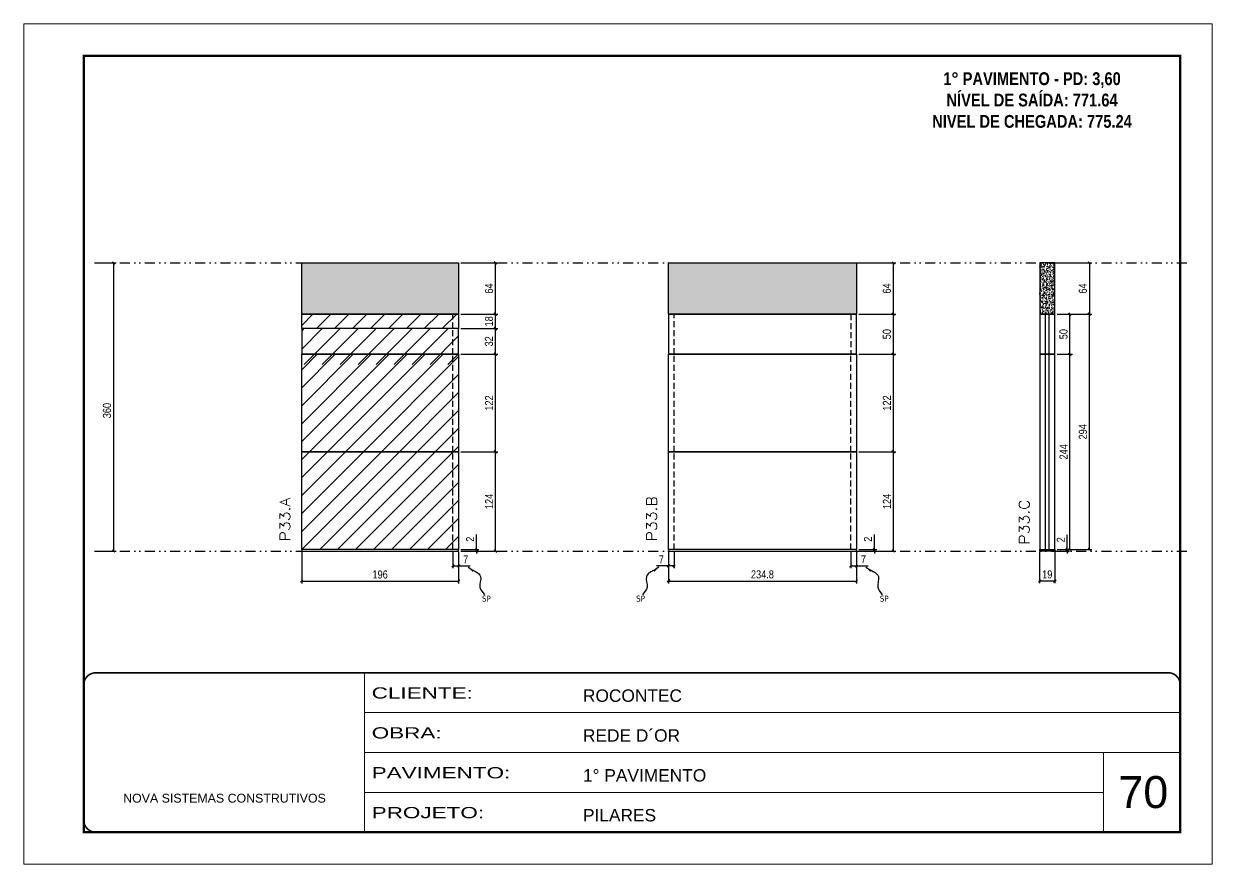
# Model space of a CAD drawing. Extents: x 2949 to 9203, y -16089 to 12527.
# Drawn here: x 4534 to 6019, y -8049 to -6999 of the extents above; entities that cross this region are included whole.
import ezdxf

# ---------------------------------------------------------------- set-up
doc = ezdxf.new("R2010")
doc.units = 0
for name, pattern in [('CONTINUO', [0]), ('DASHED', [0.75, 0.5, -0.25]), ('DIVIDE2', [0.625, 0.25, -0.125, 0, -0.125, 0, -0.125]), ('HIDDEN', [0.375, 0.25, -0.125])]:
    doc.linetypes.add(name, pattern=pattern)
for name, color, linetype, lineweight in [('CARIMBO', 255, 'Continuous', 9), ('Folhas', 255, 'Continuous', 9), ('Hachura', 251, 'Continuous', 9), ('SARRAFO DE PRESSAO', 251, 'DASHED', 9), ('Texto Seção', 7, 'Continuous', 15)]:
    doc.layers.add(name, color=color, linetype=linetype, lineweight=lineweight)
for name, color, linetype in [('COTA', 241, 'Continuous'), ('cotas', 4, 'Continuous'), ('NOMENCLATURA', 7, 'Continuous'), ('Nível', 160, 'Continuous'), ('Painéis', 200, 'Continuous'), ('SARR_2.2x7', 40, 'Continuous'), ('Sarrafo de Pressão', 42, 'HIDDEN'), ('texto', 7, 'Continuous')]:
    doc.layers.add(name, color=color, linetype=linetype)
doc.styles.add('ARIAL', font='arial.ttf')
doc.styles.add('COTA TECNICA', font='techl___.ttf', dxfattribs={"height": 10})
doc.styles.add('COTA TECNICA-50', font='techl___.ttf', dxfattribs={"height": 10})
doc.styles.add('REGUA-120', font='ROMANS.shx', dxfattribs={"height": 15})
doc.styles.add('ROMANC', font='techb___.ttf', dxfattribs={"height": 2.5})
doc.styles.get("Standard").update_dxf_attribs({"font": 'arial.ttf'})
doc.styles.add('Tecnologia', font='')
doc.styles.get('Tecnologia').set_extended_font_data('Forgotten Futurist')
doc.dimstyles.new('COTA PAINEL-50', dxfattribs={"dimtxt": 10, "dimasz": 3, "dimexe": 3, "dimexo": 3, "dimgap": 3, "dimtad": 1, "dimdec": 1, "dimzin": 12, "dimdsep": 46, "dimtxsty": 'COTA TECNICA-50', "dimblk1": 'OBLIQUE', "dimblk2": 'OBLIQUE', "dimsah": 1, "dimcen": 0.9, "dimclrd": 4, "dimclre": 4, "dimclrt": 240, "dimadec": 1, "dimazin": 3, "dimtfac": 1, "dimtdec": 1, "dimtmove": 0, "dimatfit": 3, "dimfxl": 1, "dimtolj": 1, "dimtzin": 12, "dimarcsym": 0})
doc.dimstyles.new('PAINEL', dxfattribs={"dimtxt": 10, "dimasz": 3, "dimexe": 3, "dimexo": 3, "dimgap": 3, "dimtad": 1, "dimdec": 1, "dimzin": 12, "dimdsep": 46, "dimtxsty": 'COTA TECNICA', "dimblk1": 'OBLIQUE', "dimblk2": 'OBLIQUE', "dimsah": 1, "dimcen": 0.9, "dimclrd": 4, "dimclre": 4, "dimclrt": 240, "dimadec": 1, "dimazin": 3, "dimtfac": 1, "dimtdec": 1, "dimtmove": 0, "dimatfit": 3, "dimfxl": 1, "dimtolj": 1, "dimtzin": 12, "dimarcsym": 0})
doc.dimstyles.get("Standard").update_dxf_attribs({"dimtxt": 0.18, "dimasz": 0.18, "dimexe": 0.18, "dimexo": 0.0625, "dimgap": 0.09, "dimtad": 0, "dimtih": 1, "dimtoh": 1, "dimdec": 4, "dimzin": 0, "dimdsep": 46, "dimtxsty": 'Standard', "dimcen": 0.09, "dimadec": 0, "dimazin": 0, "dimtfac": 1, "dimtdec": 4, "dimtofl": 0, "dimtmove": 0, "dimatfit": 3, "dimfxl": 1, "dimtolj": 1, "dimtzin": 0, "dimarcsym": 0})
pattern_1 = [(45, (-124403.437, -36496.372), (-11.2253202, 11.2253202), [])]

# ---------------------------------------------------------------- blocks, each defined once
blk = doc.blocks.new('9999999999')
at = {"color": 30, "linetype": 'CONTINUO'}
for p, q in [((98564.6, 34230.2), (98564.6, 34429.4)), ((98564.6, 34379.6), (99584, 34379.6)), ((98564.6, 34329.8), (99488, 34329.8)), ((99584, 34329.8), (99488, 34329.8)), ((99488, 34329.8), (99488, 34230.2)), ((98564.6, 34280), (99488, 34280))]:
    blk.add_line(p, q, dxfattribs=at)
at = {"color": 30, "linetype": 'CONTINUO', "const_width": 2}
blk.add_lwpolyline([(99584, 34230.2), (99584, 34414.4, 0.414214), (99569, 34429.4), (98229, 34429.4, 0.414214), (98214, 34414.4), (98214, 34245.2, 0.414214), (98229, 34230.2), (99584, 34230.2)], format="xyb", dxfattribs=at)
at = {"layer": 'Folhas'}
blk.add_lwpolyline([(98139, 34190.2), (99624, 34190.2), (99624, 35240.2), (98139, 35240.2)], close=True, dxfattribs=at)
at = {"layer": 'Folhas', "color": 30, "const_width": 3}
blk.add_lwpolyline([(98214, 34230.2), (99584, 34230.2), (99584, 35200.2), (98214, 35200.2)], close=True, dxfattribs=at)
at = {"color": 7, "linetype": 'Continuous', "ltscale": 5, "style": 'ARIAL'}
for s, height, p in [('ROCONTEC', 15.48, (98837.7, 34393.1)), ('REDE D´OR', 15.48, (98837.7, 34343.3)), ('1° PAVIMENTO', 15.483, (98837.7, 34293.5)), ('NOVA SISTEMAS CONSTRUTIVOS', 11.059, (98263.2, 34267.2)), ('PILARES', 15.48, (98837.7, 34243.7))]:
    blk.add_text(s, height=height, dxfattribs=at).set_placement(p)
at = {"layer": 'Folhas', "color": 7, "style": 'Tecnologia', "width": 1.5}
for s, p in [('CLIENTE:', (98573.7, 34397.2)), ('OBRA:', (98573.7, 34347.3)), ('PAVIMENTO:', (98573.7, 34297.5)), ('PROJETO:', (98573.7, 34247.7))]:
    blk.add_text(s, height=14, dxfattribs=at).set_placement(p)
blk = doc.blocks.new('_Oblique')
at = {"color": 0, "linetype": 'ByBlock', "lineweight": -2}
blk.add_line((-0.5, -0.5), (0.5, 0.5), dxfattribs=at)
blk = doc.blocks.new('*D2748')
at = {"layer": 'cotas', "color": 4, "linetype": 'ByBlock', "lineweight": -2, "transparency": 16777216}
for p, q in [((4625.5, -7297.8), (4649.3, -7297.8)), ((4646.3, -7297.8), (4646.3, -7657.8)), ((4625.5, -7657.8), (4649.3, -7657.8))]:
    blk.add_line(p, q, dxfattribs=at)
at = {"layer": 'Defpoints', "color": 0, "linetype": 'ByBlock', "transparency": 16777216}
for p in [(4622.5, -7297.8), (4622.5, -7657.8), (4646.3, -7657.8)]:
    blk.add_point(p, dxfattribs=at)
at = {"layer": 'cotas', "color": 4, "linetype": 'ByBlock', "lineweight": -2, "transparency": 16777216, "xscale": 3, "yscale": 3, "zscale": 3}
for p, rotation in [((4646.3, -7297.8), 90), ((4646.3, -7657.8), 270)]:
    blk.add_blockref('_Oblique', p, dxfattribs=dict(at, rotation=rotation))
at = {"layer": 'cotas', "color": 240, "linetype": 'ByBlock', "transparency": 16777216, "insert": (4638, -7482.3), "char_height": 10, "attachment_point": 5, "rotation": 90, "style": 'COTA TECNICA'}
blk.add_mtext('\\A1;360', dxfattribs=at)
blk = doc.blocks.new('*D2749')
at = {"layer": 'COTA', "color": 4, "lineweight": -2, "transparency": 16777216}
for p, q in [((4881.3, -7658.8), (4881.3, -7698.2)), ((5077.3, -7658.8), (5077.3, -7698.2)), ((4881.3, -7695.2), (5077.3, -7695.2))]:
    blk.add_line(p, q, dxfattribs=at)
at = {"layer": 'Defpoints', "color": 0, "transparency": 16777216}
for p in [(4881.3, -7655.8), (5077.3, -7655.8), (5077.3, -7695.2)]:
    blk.add_point(p, dxfattribs=at)
at = {"layer": 'COTA', "color": 4, "lineweight": -2, "transparency": 16777216, "xscale": 3, "yscale": 3, "zscale": 3, "rotation": 180}
blk.add_blockref('_Oblique', (4881.3, -7695.2), dxfattribs=at)
at = {"layer": 'COTA', "color": 4, "lineweight": -2, "transparency": 16777216, "xscale": 3, "yscale": 3, "zscale": 3}
blk.add_blockref('_Oblique', (5077.3, -7695.2), dxfattribs=at)
at = {"layer": 'COTA', "color": 240, "transparency": 16777216, "insert": (4979.3, -7687.1), "char_height": 10, "attachment_point": 5, "style": 'COTA TECNICA'}
blk.add_mtext('\\A1;196', dxfattribs=at)
blk = doc.blocks.new('*D2750')
at = {"layer": 'COTA', "color": 4, "lineweight": -2, "transparency": 16777216}
for p, q in [((5080.3, -7297.8), (5126.5, -7297.8)), ((5123.5, -7361.8), (5123.5, -7297.8)), ((5080.3, -7361.8), (5126.5, -7361.8))]:
    blk.add_line(p, q, dxfattribs=at)
at = {"layer": 'Defpoints', "color": 0, "transparency": 16777216}
for p in [(5077.3, -7297.8), (5123.5, -7297.8), (5077.3, -7361.8)]:
    blk.add_point(p, dxfattribs=at)
at = {"layer": 'COTA', "color": 4, "lineweight": -2, "transparency": 16777216, "xscale": 3, "yscale": 3, "zscale": 3}
for p, rotation in [((5123.5, -7297.8), 90), ((5123.5, -7361.8), 270)]:
    blk.add_blockref('_Oblique', p, dxfattribs=dict(at, rotation=rotation))
at = {"layer": 'COTA', "color": 240, "transparency": 16777216, "insert": (5115.4, -7329.8), "char_height": 10, "attachment_point": 5, "rotation": 90, "style": 'COTA TECNICA'}
blk.add_mtext('\\A1;64', dxfattribs=at)
blk = doc.blocks.new('*D2751')
at = {"layer": 'COTA', "color": 4, "lineweight": -2, "transparency": 16777216}
for p, q in [((5070.3, -7658.8), (5070.3, -7679.3)), ((5077.3, -7660.8), (5077.3, -7679.3)), ((5070.3, -7676.3), (5077.3, -7676.3)), ((5077.3, -7676.3), (5092, -7676.3))]:
    blk.add_line(p, q, dxfattribs=at)
at = {"layer": 'Defpoints', "color": 0, "transparency": 16777216}
for p in [(5070.3, -7655.8), (5077.3, -7657.8), (5077.3, -7676.3)]:
    blk.add_point(p, dxfattribs=at)
at = {"layer": 'COTA', "color": 4, "lineweight": -2, "transparency": 16777216, "xscale": 3, "yscale": 3, "zscale": 3, "rotation": 180}
blk.add_blockref('_Oblique', (5070.3, -7676.3), dxfattribs=at)
at = {"layer": 'COTA', "color": 4, "lineweight": -2, "transparency": 16777216, "xscale": 3, "yscale": 3, "zscale": 3}
blk.add_blockref('_Oblique', (5077.3, -7676.3), dxfattribs=at)
at = {"layer": 'COTA', "color": 240, "transparency": 16777216, "insert": (5086.2, -7668.2), "char_height": 10, "attachment_point": 5, "style": 'COTA TECNICA-50'}
blk.add_mtext('\\A1;7', dxfattribs=at)
blk = doc.blocks.new('*D2752')
at = {"layer": 'COTA', "color": 4, "lineweight": -2, "transparency": 16777216}
for p, q in [((5080.3, -7533.8), (5126.5, -7533.8)), ((5123.5, -7657.8), (5123.5, -7533.8)), ((5080.3, -7657.8), (5126.5, -7657.8))]:
    blk.add_line(p, q, dxfattribs=at)
at = {"layer": 'Defpoints', "color": 0, "transparency": 16777216}
for p in [(5077.3, -7533.8), (5123.5, -7533.8), (5077.3, -7657.8)]:
    blk.add_point(p, dxfattribs=at)
at = {"layer": 'COTA', "color": 4, "lineweight": -2, "transparency": 16777216, "xscale": 3, "yscale": 3, "zscale": 3}
for p, rotation in [((5123.5, -7533.8), 90), ((5123.5, -7657.8), 270)]:
    blk.add_blockref('_Oblique', p, dxfattribs=dict(at, rotation=rotation))
at = {"layer": 'COTA', "color": 240, "transparency": 16777216, "insert": (5115.5, -7595.8), "char_height": 10, "attachment_point": 5, "rotation": 90, "style": 'COTA TECNICA-50'}
blk.add_mtext('\\A1;124', dxfattribs=at)
blk = doc.blocks.new('*D2753')
at = {"layer": 'COTA', "color": 4, "lineweight": -2, "transparency": 16777216}
for p, q in [((5099.8, -7655.8), (5099.8, -7637)), ((5080.3, -7655.8), (5102.8, -7655.8)), ((5080.3, -7657.8), (5102.8, -7657.8)), ((5099.8, -7657.8), (5099.8, -7655.8)), ((5099.8, -7657.8), (5099.8, -7660.8))]:
    blk.add_line(p, q, dxfattribs=at)
at = {"layer": 'Defpoints', "color": 0, "transparency": 16777216}
for p in [(5077.3, -7655.8), (5077.3, -7657.8), (5099.8, -7657.8)]:
    blk.add_point(p, dxfattribs=at)
at = {"layer": 'COTA', "color": 4, "lineweight": -2, "transparency": 16777216, "xscale": 3, "yscale": 3, "zscale": 3}
for p, rotation in [((5099.8, -7655.8), 270), ((5099.8, -7657.8), 90)]:
    blk.add_blockref('_Oblique', p, dxfattribs=dict(at, rotation=rotation))
at = {"layer": 'COTA', "color": 240, "transparency": 16777216, "insert": (5091.8, -7643), "char_height": 10, "attachment_point": 5, "rotation": 90, "style": 'COTA TECNICA-50'}
blk.add_mtext('\\A1;2', dxfattribs=at)
blk = doc.blocks.new('*D2754')
at = {"layer": 'COTA', "color": 4, "linetype": 'ByBlock', "lineweight": -2, "transparency": 16777216}
for p, q in [((5080.3, -7411.8), (5126.5, -7411.8)), ((5123.5, -7533.8), (5123.5, -7411.8)), ((5080.3, -7533.8), (5126.5, -7533.8))]:
    blk.add_line(p, q, dxfattribs=at)
at = {"layer": 'Defpoints', "color": 0, "linetype": 'ByBlock', "transparency": 16777216}
for p in [(5077.3, -7411.8), (5123.5, -7411.8), (5077.3, -7533.8)]:
    blk.add_point(p, dxfattribs=at)
at = {"layer": 'COTA', "color": 4, "linetype": 'ByBlock', "lineweight": -2, "transparency": 16777216, "xscale": 3, "yscale": 3, "zscale": 3}
for p, rotation in [((5123.5, -7411.8), 90), ((5123.5, -7533.8), 270)]:
    blk.add_blockref('_Oblique', p, dxfattribs=dict(at, rotation=rotation))
at = {"layer": 'COTA', "color": 240, "linetype": 'ByBlock', "transparency": 16777216, "insert": (5115.5, -7472.8), "char_height": 10, "attachment_point": 5, "rotation": 90, "style": 'COTA TECNICA'}
blk.add_mtext('\\A1;122', dxfattribs=at)
blk = doc.blocks.new('*D2755')
at = {"layer": 'COTA', "color": 4, "lineweight": -2, "transparency": 16777216}
for p, q in [((5339.6, -7658.8), (5339.6, -7698.2)), ((5574.4, -7658.8), (5574.4, -7698.2)), ((5339.6, -7695.2), (5574.4, -7695.2))]:
    blk.add_line(p, q, dxfattribs=at)
at = {"layer": 'Defpoints', "color": 0, "transparency": 16777216}
for p in [(5339.6, -7655.8), (5574.4, -7655.8), (5574.4, -7695.2)]:
    blk.add_point(p, dxfattribs=at)
at = {"layer": 'COTA', "color": 4, "lineweight": -2, "transparency": 16777216, "xscale": 3, "yscale": 3, "zscale": 3, "rotation": 180}
blk.add_blockref('_Oblique', (5339.6, -7695.2), dxfattribs=at)
at = {"layer": 'COTA', "color": 4, "lineweight": -2, "transparency": 16777216, "xscale": 3, "yscale": 3, "zscale": 3}
blk.add_blockref('_Oblique', (5574.4, -7695.2), dxfattribs=at)
at = {"layer": 'COTA', "color": 240, "transparency": 16777216, "insert": (5457, -7687), "char_height": 10, "attachment_point": 5, "style": 'COTA TECNICA'}
blk.add_mtext('\\A1;234.8', dxfattribs=at)
blk = doc.blocks.new('*D2756')
at = {"layer": 'COTA', "color": 4, "lineweight": -2, "transparency": 16777216}
for p, q in [((5577.4, -7297.8), (5623.6, -7297.8)), ((5620.6, -7361.8), (5620.6, -7297.8)), ((5577.4, -7361.8), (5623.6, -7361.8))]:
    blk.add_line(p, q, dxfattribs=at)
at = {"layer": 'Defpoints', "color": 0, "transparency": 16777216}
for p in [(5574.4, -7297.8), (5620.6, -7297.8), (5574.4, -7361.8)]:
    blk.add_point(p, dxfattribs=at)
at = {"layer": 'COTA', "color": 4, "lineweight": -2, "transparency": 16777216, "xscale": 3, "yscale": 3, "zscale": 3}
for p, rotation in [((5620.6, -7297.8), 90), ((5620.6, -7361.8), 270)]:
    blk.add_blockref('_Oblique', p, dxfattribs=dict(at, rotation=rotation))
at = {"layer": 'COTA', "color": 240, "transparency": 16777216, "insert": (5612.5, -7329.8), "char_height": 10, "attachment_point": 5, "rotation": 90, "style": 'COTA TECNICA'}
blk.add_mtext('\\A1;64', dxfattribs=at)
blk = doc.blocks.new('*D2757')
at = {"layer": 'COTA', "color": 4, "lineweight": -2, "transparency": 16777216}
for p, q in [((5339.6, -7660.8), (5339.6, -7679.3)), ((5346.6, -7658.8), (5346.6, -7679.3)), ((5339.6, -7676.3), (5324.8, -7676.3)), ((5346.6, -7676.3), (5339.6, -7676.3))]:
    blk.add_line(p, q, dxfattribs=at)
at = {"layer": 'Defpoints', "color": 0, "transparency": 16777216}
for p in [(5339.6, -7657.8), (5346.6, -7655.8), (5339.6, -7676.3)]:
    blk.add_point(p, dxfattribs=at)
at = {"layer": 'COTA', "color": 4, "lineweight": -2, "transparency": 16777216, "xscale": 3, "yscale": 3, "zscale": 3, "rotation": 180}
blk.add_blockref('_Oblique', (5339.6, -7676.3), dxfattribs=at)
at = {"layer": 'COTA', "color": 4, "lineweight": -2, "transparency": 16777216, "xscale": 3, "yscale": 3, "zscale": 3}
blk.add_blockref('_Oblique', (5346.6, -7676.3), dxfattribs=at)
at = {"layer": 'COTA', "color": 240, "transparency": 16777216, "insert": (5330.7, -7668.2), "char_height": 10, "attachment_point": 5, "style": 'COTA TECNICA-50'}
blk.add_mtext('\\A1;7', dxfattribs=at)
blk = doc.blocks.new('*D2758')
at = {"layer": 'COTA', "color": 4, "lineweight": -2, "transparency": 16777216}
for p, q in [((5567.4, -7658.8), (5567.4, -7679.3)), ((5574.4, -7660.8), (5574.4, -7679.3)), ((5567.4, -7676.3), (5574.4, -7676.3)), ((5574.4, -7676.3), (5589.1, -7676.3))]:
    blk.add_line(p, q, dxfattribs=at)
at = {"layer": 'Defpoints', "color": 0, "transparency": 16777216}
for p in [(5567.4, -7655.8), (5574.4, -7657.8), (5574.4, -7676.3)]:
    blk.add_point(p, dxfattribs=at)
at = {"layer": 'COTA', "color": 4, "lineweight": -2, "transparency": 16777216, "xscale": 3, "yscale": 3, "zscale": 3, "rotation": 180}
blk.add_blockref('_Oblique', (5567.4, -7676.3), dxfattribs=at)
at = {"layer": 'COTA', "color": 4, "lineweight": -2, "transparency": 16777216, "xscale": 3, "yscale": 3, "zscale": 3}
blk.add_blockref('_Oblique', (5574.4, -7676.3), dxfattribs=at)
at = {"layer": 'COTA', "color": 240, "transparency": 16777216, "insert": (5583.2, -7668.2), "char_height": 10, "attachment_point": 5, "style": 'COTA TECNICA-50'}
blk.add_mtext('\\A1;7', dxfattribs=at)
blk = doc.blocks.new('*D2759')
at = {"layer": 'COTA', "color": 4, "lineweight": -2, "transparency": 16777216}
for p, q in [((5577.4, -7533.8), (5623.6, -7533.8)), ((5620.6, -7657.8), (5620.6, -7533.8)), ((5577.4, -7657.8), (5623.6, -7657.8))]:
    blk.add_line(p, q, dxfattribs=at)
at = {"layer": 'Defpoints', "color": 0, "transparency": 16777216}
for p in [(5574.4, -7533.8), (5620.6, -7533.8), (5574.4, -7657.8)]:
    blk.add_point(p, dxfattribs=at)
at = {"layer": 'COTA', "color": 4, "lineweight": -2, "transparency": 16777216, "xscale": 3, "yscale": 3, "zscale": 3}
for p, rotation in [((5620.6, -7533.8), 90), ((5620.6, -7657.8), 270)]:
    blk.add_blockref('_Oblique', p, dxfattribs=dict(at, rotation=rotation))
at = {"layer": 'COTA', "color": 240, "transparency": 16777216, "insert": (5612.5, -7595.8), "char_height": 10, "attachment_point": 5, "rotation": 90, "style": 'COTA TECNICA-50'}
blk.add_mtext('\\A1;124', dxfattribs=at)
blk = doc.blocks.new('*D2760')
at = {"layer": 'COTA', "color": 4, "lineweight": -2, "transparency": 16777216}
for p, q in [((5596.9, -7655.8), (5596.9, -7637)), ((5577.4, -7655.8), (5599.9, -7655.8)), ((5577.4, -7657.8), (5599.9, -7657.8)), ((5596.9, -7657.8), (5596.9, -7655.8)), ((5596.9, -7657.8), (5596.9, -7660.8))]:
    blk.add_line(p, q, dxfattribs=at)
at = {"layer": 'Defpoints', "color": 0, "transparency": 16777216}
for p in [(5574.4, -7655.8), (5574.4, -7657.8), (5596.9, -7657.8)]:
    blk.add_point(p, dxfattribs=at)
at = {"layer": 'COTA', "color": 4, "lineweight": -2, "transparency": 16777216, "xscale": 3, "yscale": 3, "zscale": 3}
for p, rotation in [((5596.9, -7655.8), 270), ((5596.9, -7657.8), 90)]:
    blk.add_blockref('_Oblique', p, dxfattribs=dict(at, rotation=rotation))
at = {"layer": 'COTA', "color": 240, "transparency": 16777216, "insert": (5588.9, -7643), "char_height": 10, "attachment_point": 5, "rotation": 90, "style": 'COTA TECNICA-50'}
blk.add_mtext('\\A1;2', dxfattribs=at)
blk = doc.blocks.new('*D2761')
at = {"layer": 'COTA', "color": 4, "linetype": 'ByBlock', "lineweight": -2, "transparency": 16777216}
for p, q in [((5577.4, -7411.8), (5623.6, -7411.8)), ((5620.6, -7533.8), (5620.6, -7411.8)), ((5577.4, -7533.8), (5623.6, -7533.8))]:
    blk.add_line(p, q, dxfattribs=at)
at = {"layer": 'Defpoints', "color": 0, "linetype": 'ByBlock', "transparency": 16777216}
for p in [(5574.4, -7411.8), (5620.6, -7411.8), (5574.4, -7533.8)]:
    blk.add_point(p, dxfattribs=at)
at = {"layer": 'COTA', "color": 4, "linetype": 'ByBlock', "lineweight": -2, "transparency": 16777216, "xscale": 3, "yscale": 3, "zscale": 3}
for p, rotation in [((5620.6, -7411.8), 90), ((5620.6, -7533.8), 270)]:
    blk.add_blockref('_Oblique', p, dxfattribs=dict(at, rotation=rotation))
at = {"layer": 'COTA', "color": 240, "linetype": 'ByBlock', "transparency": 16777216, "insert": (5612.5, -7472.8), "char_height": 10, "attachment_point": 5, "rotation": 90, "style": 'COTA TECNICA'}
blk.add_mtext('\\A1;122', dxfattribs=at)
blk = doc.blocks.new('*D2744')
at = {"layer": 'COTA', "color": 4, "linetype": 'ByBlock', "lineweight": -2, "transparency": 16777216}
for p, q in [((5080.3, -7379.8), (5126.5, -7379.8)), ((5123.5, -7411.8), (5123.5, -7379.8)), ((5080.3, -7411.8), (5126.5, -7411.8))]:
    blk.add_line(p, q, dxfattribs=at)
at = {"layer": 'Defpoints', "color": 0, "linetype": 'ByBlock', "transparency": 16777216}
for p in [(5077.3, -7379.8), (5123.5, -7379.8), (5077.3, -7411.8)]:
    blk.add_point(p, dxfattribs=at)
at = {"layer": 'COTA', "color": 4, "linetype": 'ByBlock', "lineweight": -2, "transparency": 16777216, "xscale": 3, "yscale": 3, "zscale": 3}
for p, rotation in [((5123.5, -7379.8), 90), ((5123.5, -7411.8), 270)]:
    blk.add_blockref('_Oblique', p, dxfattribs=dict(at, rotation=rotation))
at = {"layer": 'COTA', "color": 240, "linetype": 'ByBlock', "transparency": 16777216, "insert": (5115.3, -7395.8), "char_height": 10, "attachment_point": 5, "rotation": 90, "style": 'COTA TECNICA'}
blk.add_mtext('\\A1;32', dxfattribs=at)
blk = doc.blocks.new('*D2745')
at = {"layer": 'COTA', "color": 4, "linetype": 'ByBlock', "lineweight": -2, "transparency": 16777216}
for p, q in [((5577.4, -7361.8), (5623.6, -7361.8)), ((5620.6, -7411.8), (5620.6, -7361.8)), ((5577.4, -7411.8), (5623.6, -7411.8))]:
    blk.add_line(p, q, dxfattribs=at)
at = {"layer": 'Defpoints', "color": 0, "linetype": 'ByBlock', "transparency": 16777216}
for p in [(5574.4, -7361.8), (5620.6, -7361.8), (5574.4, -7411.8)]:
    blk.add_point(p, dxfattribs=at)
at = {"layer": 'COTA', "color": 4, "linetype": 'ByBlock', "lineweight": -2, "transparency": 16777216, "xscale": 3, "yscale": 3, "zscale": 3}
for p, rotation in [((5620.6, -7361.8), 90), ((5620.6, -7411.8), 270)]:
    blk.add_blockref('_Oblique', p, dxfattribs=dict(at, rotation=rotation))
at = {"layer": 'COTA', "color": 240, "linetype": 'ByBlock', "transparency": 16777216, "insert": (5612.5, -7386.8), "char_height": 10, "attachment_point": 5, "rotation": 90, "style": 'COTA TECNICA'}
blk.add_mtext('\\A1;50', dxfattribs=at)
blk = doc.blocks.new('*D2747')
at = {"layer": 'COTA', "color": 4, "lineweight": -2, "transparency": 16777216}
for p, q in [((5080.3, -7361.8), (5126.5, -7361.8)), ((5123.5, -7379.8), (5123.5, -7361.8)), ((5080.3, -7379.8), (5126.5, -7379.8))]:
    blk.add_line(p, q, dxfattribs=at)
at = {"layer": 'Defpoints', "color": 0, "transparency": 16777216}
for p in [(5077.3, -7361.8), (5123.5, -7361.8), (5077.3, -7379.8)]:
    blk.add_point(p, dxfattribs=at)
at = {"layer": 'COTA', "color": 4, "lineweight": -2, "transparency": 16777216, "xscale": 3, "yscale": 3, "zscale": 3}
for p, rotation in [((5123.5, -7361.8), 90), ((5123.5, -7379.8), 270)]:
    blk.add_blockref('_Oblique', p, dxfattribs=dict(at, rotation=rotation))
at = {"layer": 'COTA', "color": 240, "transparency": 16777216, "insert": (5115.4, -7370.8), "char_height": 10, "attachment_point": 5, "rotation": 90, "style": 'COTA TECNICA'}
blk.add_mtext('\\A1;18', dxfattribs=at)
blk = doc.blocks.new('*D2775')
at = {"layer": 'COTA', "color": 4, "lineweight": -2, "transparency": 16777216}
for p, q in [((5803.4, -7658.8), (5803.4, -7698.1)), ((5822.4, -7658.8), (5822.4, -7698.1)), ((5803.4, -7695.1), (5822.4, -7695.1))]:
    blk.add_line(p, q, dxfattribs=at)
at = {"layer": 'Defpoints', "color": 0, "transparency": 16777216}
for p in [(5803.4, -7655.8), (5822.4, -7655.8), (5822.4, -7695.1)]:
    blk.add_point(p, dxfattribs=at)
at = {"layer": 'COTA', "color": 4, "lineweight": -2, "transparency": 16777216, "xscale": 3, "yscale": 3, "zscale": 3, "rotation": 180}
blk.add_blockref('_Oblique', (5803.4, -7695.1), dxfattribs=at)
at = {"layer": 'COTA', "color": 4, "lineweight": -2, "transparency": 16777216, "xscale": 3, "yscale": 3, "zscale": 3}
blk.add_blockref('_Oblique', (5822.4, -7695.1), dxfattribs=at)
at = {"layer": 'COTA', "color": 240, "transparency": 16777216, "insert": (5812.9, -7687), "char_height": 10, "attachment_point": 5, "style": 'COTA TECNICA'}
blk.add_mtext('\\A1;19', dxfattribs=at)
blk = doc.blocks.new('*D2776')
at = {"layer": 'COTA', "color": 4, "lineweight": -2, "transparency": 16777216}
for p, q in [((5837.8, -7655.8), (5837.8, -7637.6)), ((5825.4, -7655.8), (5840.8, -7655.8)), ((5825.4, -7657.8), (5840.8, -7657.8)), ((5837.8, -7657.8), (5837.8, -7655.8)), ((5837.8, -7657.8), (5837.8, -7660.8))]:
    blk.add_line(p, q, dxfattribs=at)
at = {"layer": 'Defpoints', "color": 0, "transparency": 16777216}
for p in [(5822.4, -7655.8), (5822.4, -7657.8), (5837.8, -7655.8)]:
    blk.add_point(p, dxfattribs=at)
at = {"layer": 'COTA', "color": 4, "lineweight": -2, "transparency": 16777216, "xscale": 3, "yscale": 3, "zscale": 3}
for p, rotation in [((5837.8, -7655.8), 270), ((5837.8, -7657.8), 90)]:
    blk.add_blockref('_Oblique', p, dxfattribs=dict(at, rotation=rotation))
at = {"layer": 'COTA', "color": 240, "transparency": 16777216, "insert": (5829.8, -7643.7), "char_height": 10, "attachment_point": 5, "rotation": 90, "style": 'COTA TECNICA-50'}
blk.add_mtext('\\A1;2', dxfattribs=at)
blk = doc.blocks.new('*D2778')
at = {"layer": 'COTA', "color": 4, "linetype": 'ByBlock', "lineweight": -2, "transparency": 16777216}
for p, q in [((5825.4, -7297.8), (5868.5, -7297.8)), ((5865.5, -7297.8), (5865.5, -7361.8)), ((5825.4, -7361.8), (5868.5, -7361.8))]:
    blk.add_line(p, q, dxfattribs=at)
at = {"layer": 'Defpoints', "color": 0, "linetype": 'ByBlock', "transparency": 16777216}
for p in [(5822.4, -7297.8), (5822.4, -7361.8), (5865.5, -7361.8)]:
    blk.add_point(p, dxfattribs=at)
at = {"layer": 'COTA', "color": 4, "linetype": 'ByBlock', "lineweight": -2, "transparency": 16777216, "xscale": 3, "yscale": 3, "zscale": 3}
for p, rotation in [((5865.5, -7297.8), 90), ((5865.5, -7361.8), 270)]:
    blk.add_blockref('_Oblique', p, dxfattribs=dict(at, rotation=rotation))
at = {"layer": 'COTA', "color": 240, "linetype": 'ByBlock', "transparency": 16777216, "insert": (5857.4, -7329.8), "char_height": 10, "attachment_point": 5, "rotation": 90, "style": 'COTA TECNICA'}
blk.add_mtext('\\A1;64', dxfattribs=at)
blk = doc.blocks.new('*D2779')
at = {"layer": 'COTA', "color": 4, "linetype": 'ByBlock', "lineweight": -2, "transparency": 16777216}
for p, q in [((5825.4, -7361.8), (5868.5, -7361.8)), ((5865.5, -7655.8), (5865.5, -7361.8)), ((5825.4, -7655.8), (5868.5, -7655.8))]:
    blk.add_line(p, q, dxfattribs=at)
at = {"layer": 'Defpoints', "color": 0, "linetype": 'ByBlock', "transparency": 16777216}
for p in [(5822.4, -7361.8), (5865.5, -7361.8), (5822.4, -7655.8)]:
    blk.add_point(p, dxfattribs=at)
at = {"layer": 'COTA', "color": 4, "linetype": 'ByBlock', "lineweight": -2, "transparency": 16777216, "xscale": 3, "yscale": 3, "zscale": 3}
for p, rotation in [((5865.5, -7361.8), 90), ((5865.5, -7655.8), 270)]:
    blk.add_blockref('_Oblique', p, dxfattribs=dict(at, rotation=rotation))
at = {"layer": 'COTA', "color": 240, "linetype": 'ByBlock', "transparency": 16777216, "insert": (5857.4, -7508.8), "char_height": 10, "attachment_point": 5, "rotation": 90, "style": 'COTA TECNICA'}
blk.add_mtext('\\A1;294', dxfattribs=at)
blk = doc.blocks.new('*D2780')
at = {"layer": 'COTA', "color": 4, "linetype": 'ByBlock', "lineweight": -2, "transparency": 16777216}
for p, q in [((5825.4, -7411.8), (5844.3, -7411.8)), ((5841.3, -7655.8), (5841.3, -7411.8)), ((5825.4, -7655.8), (5844.3, -7655.8))]:
    blk.add_line(p, q, dxfattribs=at)
at = {"layer": 'Defpoints', "color": 0, "linetype": 'ByBlock', "transparency": 16777216}
for p in [(5822.4, -7411.8), (5841.3, -7411.8), (5822.4, -7655.8)]:
    blk.add_point(p, dxfattribs=at)
at = {"layer": 'COTA', "color": 4, "linetype": 'ByBlock', "lineweight": -2, "transparency": 16777216, "xscale": 3, "yscale": 3, "zscale": 3}
for p, rotation in [((5841.3, -7411.8), 90), ((5841.3, -7655.8), 270)]:
    blk.add_blockref('_Oblique', p, dxfattribs=dict(at, rotation=rotation))
at = {"layer": 'COTA', "color": 240, "linetype": 'ByBlock', "transparency": 16777216, "insert": (5833.3, -7533.8), "char_height": 10, "attachment_point": 5, "rotation": 90, "style": 'COTA TECNICA'}
blk.add_mtext('\\A1;244', dxfattribs=at)
blk = doc.blocks.new('*D2777')
at = {"layer": 'COTA', "color": 4, "linetype": 'ByBlock', "lineweight": -2, "transparency": 16777216}
for p, q in [((5825.4, -7361.8), (5844.3, -7361.8)), ((5841.3, -7411.8), (5841.3, -7361.8)), ((5825.4, -7411.8), (5844.3, -7411.8))]:
    blk.add_line(p, q, dxfattribs=at)
at = {"layer": 'Defpoints', "color": 0, "linetype": 'ByBlock', "transparency": 16777216}
for p in [(5822.4, -7361.8), (5841.3, -7361.8), (5822.4, -7411.8)]:
    blk.add_point(p, dxfattribs=at)
at = {"layer": 'COTA', "color": 4, "linetype": 'ByBlock', "lineweight": -2, "transparency": 16777216, "xscale": 3, "yscale": 3, "zscale": 3}
for p, rotation in [((5841.3, -7361.8), 90), ((5841.3, -7411.8), 270)]:
    blk.add_blockref('_Oblique', p, dxfattribs=dict(at, rotation=rotation))
at = {"layer": 'COTA', "color": 240, "linetype": 'ByBlock', "transparency": 16777216, "insert": (5833.2, -7386.8), "char_height": 10, "attachment_point": 5, "rotation": 90, "style": 'COTA TECNICA'}
blk.add_mtext('\\A1;50', dxfattribs=at)

msp = doc.modelspace()

# ---------------------------------------------------------------- hatches: boundary and pattern name
at = {"layer": 'COTA', "linetype": 'ByBlock'}
h = msp.add_hatch(dxfattribs=at)
h.set_pattern_fill('AR-CONC', color=256, scale=0.03)
h.set_pattern_definition([(50, (-126530.482, -36475.172), (5.46554007, -0.47817257), [0.5715, -6.2865]), (355, (-126530.482, -36475.172), (-1.05730264, 5.73170536), [0.4572, -5.02921753]), (100.4514447, (-126530.0267, -36475.2117), (4.40823741, 5.25353256), [0.48570026, -5.34270734]), (46.1842, (-126530.482, -36473.648), (8.13237123, -1.26126984), [0.85725, -9.42975]), (96.6355576, (-126529.8044, -36473.753), (7.122124, 7.42278374), [0.7285507, -8.01406824]), (351.184151, (-126530.482, -36473.648), (7.122124, 7.42278374), [0.685799, -7.54379196]), (21, (-126529.72, -36474.029), (4.54843174, -3.06795595), [0.5715, -6.2865]), (326, (-126529.72, -36474.029), (1.85406085, 5.52563898), [0.4572, -5.0292]), (71.451445, (-126529.341, -36474.2845), (6.40249258, 2.45768307), [0.48570026, -5.34269813]), (37.5, (-126530.4821, -36475.1718), (0.092658098, 2.536651166), [0, -4.96824, 0, -5.1054, 0, -5.04825]), (7.5, (-126530.482, -36475.1718), (2.004589875, 3.005417245), [0, -2.91084, 0, -4.85394, 0, -1.92405]), (327.5, (-126532.1814, -36475.1718), (4.067717855, -0.17186232), [0, -1.905, 0, -5.9436, 0, -7.8867]), (317.5, (-126532.9434, -36475.1718), (4.44387544, 0.76279473), [0, -2.4765, 0, -3.94716, 0, -5.6007])])
h.paths.add_polyline_path([(5077.3, -7361.76), (4881.3, -7361.76), (4881.3, -7297.76), (5077.3, -7297.76)])
h = msp.add_hatch(dxfattribs=at)
h.set_pattern_fill('AR-CONC', color=256, scale=0.03)
h.set_pattern_definition([(50, (-126072.23, -36475.172), (5.46554007, -0.47817257), [0.5715, -6.2865]), (355, (-126072.23, -36475.172), (-1.05730264, 5.73170536), [0.4572, -5.02921753]), (100.4514447, (-126071.7747, -36475.2117), (4.40823741, 5.25353256), [0.48570026, -5.34270734]), (46.1842, (-126072.23, -36473.648), (8.13237123, -1.26126984), [0.85725, -9.42975]), (96.6355576, (-126071.5525, -36473.753), (7.122124, 7.42278374), [0.7285507, -8.01406824]), (351.184151, (-126072.23, -36473.648), (7.122124, 7.42278374), [0.685799, -7.54379196]), (21, (-126071.468, -36474.029), (4.54843174, -3.06795595), [0.5715, -6.2865]), (326, (-126071.468, -36474.029), (1.85406085, 5.52563898), [0.4572, -5.0292]), (71.451445, (-126071.089, -36474.2845), (6.40249258, 2.45768307), [0.48570026, -5.34269813]), (37.5, (-126072.2302, -36475.1718), (0.092658098, 2.536651166), [0, -4.96824, 0, -5.1054, 0, -5.04825]), (7.5, (-126072.2302, -36475.1718), (2.004589875, 3.005417245), [0, -2.91084, 0, -4.85394, 0, -1.92405]), (327.5, (-126073.9294, -36475.1718), (4.067717855, -0.17186232), [0, -1.905, 0, -5.9436, 0, -7.8867]), (317.5, (-126074.6914, -36475.1718), (4.44387544, 0.76279473), [0, -2.4765, 0, -3.94716, 0, -5.6007])])
h.paths.add_polyline_path([(5574.35, -7361.76), (5339.55, -7361.76), (5339.55, -7297.76), (5574.35, -7297.76)])
h = msp.add_hatch(dxfattribs=at)
h.set_pattern_fill('AR-CONC', color=256, scale=0.03)
h.set_pattern_definition([(50, (-126088.22, -41107.6722), (5.46554007, -0.47817257), [0.5715, -6.2865]), (355, (-126088.22, -41107.672), (-1.05730264, 5.73170536), [0.4572, -5.02921753]), (100.4514447, (-126087.7647, -41107.712), (4.40823741, 5.25353256), [0.48570026, -5.34270734]), (46.1842, (-126088.22, -41106.148), (8.13237123, -1.26126984), [0.85725, -9.42975]), (96.6355576, (-126087.5425, -41106.253), (7.122124, 7.42278374), [0.7285507, -8.01406824]), (351.184151, (-126088.22, -41106.148), (7.122124, 7.42278374), [0.685799, -7.54379196]), (21, (-126087.458, -41106.5292), (4.54843174, -3.06795595), [0.5715, -6.2865]), (326, (-126087.458, -41106.529), (1.85406085, 5.52563898), [0.4572, -5.0292]), (71.451445, (-126087.079, -41106.785), (6.40249258, 2.45768307), [0.48570026, -5.34269813]), (37.5, (-126088.2202, -41107.6722), (0.092658098, 2.536651166), [0, -4.96824, 0, -5.1054, 0, -5.04825]), (7.5, (-126088.2202, -41107.6722), (2.004589875, 3.005417245), [0, -2.91084, 0, -4.85394, 0, -1.92405]), (327.5, (-126089.9194, -41107.6722), (4.067717855, -0.17186232), [0, -1.905, 0, -5.9436, 0, -7.8867]), (317.5, (-126090.6814, -41107.6722), (4.44387544, 0.76279473), [0, -2.4765, 0, -3.94716, 0, -5.6007])])
h.paths.add_polyline_path([(5822.43, -7297.76), (5803.43, -7297.76), (5803.43, -7361.76), (5822.43, -7361.76)])
at = {"layer": 'Hachura'}
h = msp.add_hatch(dxfattribs=at)
h.set_pattern_fill('ANSI31', color=256, scale=5)
h.set_pattern_definition([(45, (70.03, 1148.575), (-11.22532, 11.22532), [])])
h.paths.add_polyline_path([(4881.3, -7361.76), (4881.3, -7379.76), (5077.3, -7379.76), (5077.3, -7361.76)])
at = {"layer": 'Hachura', "linetype": 'ByBlock'}
h = msp.add_hatch(dxfattribs=at)
h.set_pattern_fill('ANSI31', color=256, scale=5)
h.set_pattern_definition([(45, (-124403.437, -36560.372), (-11.2253202, 11.2253202), [])])
h.paths.add_polyline_path([(5077.3, -7424.76), (5077.3, -7379.76), (4881.3, -7379.76), (4881.3, -7424.76)])
h = msp.add_hatch(dxfattribs=at)
h.set_pattern_fill('ANSI31', color=256, scale=5)
h.set_pattern_definition(pattern_1)
h.paths.add_polyline_path([(4881.3, -7411.76), (4881.3, -7533.76), (5077.3, -7533.76), (5077.3, -7411.76)])
h = msp.add_hatch(dxfattribs=at)
h.set_pattern_fill('ANSI31', color=256, scale=5)
h.set_pattern_definition(pattern_1)
h.paths.add_polyline_path([(5077.3, -7533.76), (4881.3, -7533.76), (4881.3, -7655.76), (5077.3, -7655.76)])

# ---------------------------------------------------------------- linework, layer by layer
at = {"layer": 'COTA', "linetype": 'ByBlock'}
for points in [[(5077.3, -7361.76), (4881.3, -7361.76), (4881.3, -7297.76), (5077.3, -7297.76)], [(5574.35, -7361.76), (5339.55, -7361.76), (5339.55, -7297.76), (5574.35, -7297.76)], [(5803.43, -7361.76), (5822.43, -7361.76), (5822.43, -7297.76), (5803.43, -7297.76)]]:
    msp.add_lwpolyline(points, close=True, dxfattribs=at)
at = {"layer": 'Nível', "color": 4, "linetype": 'DIVIDE2', "ltscale": 50}
for p, q in [((4622.53, -7297.76), (5992.53, -7297.76)), ((4622.53, -7657.76), (5992.53, -7657.76))]:
    msp.add_line(p, q, dxfattribs=at)
at = {"layer": 'Painéis'}
for p, q in [((4881.3, -7361.76), (5077.3, -7361.76)), ((4881.3, -7379.76), (4881.3, -7361.76)), ((5077.3, -7361.76), (5077.3, -7379.76)), ((5339.55, -7361.76), (5574.35, -7361.76)), ((5077.3, -7411.76), (4881.3, -7411.76)), ((4881.3, -7533.76), (4881.3, -7411.76)), ((4881.3, -7411.76), (5077.3, -7411.76)), ((5077.3, -7411.76), (5077.3, -7533.76)), ((5574.35, -7411.76), (5339.55, -7411.76)), ((5339.55, -7533.76), (5339.55, -7411.76)), ((5339.55, -7411.76), (5574.35, -7411.76)), ((5574.35, -7411.76), (5574.35, -7533.76)), ((5822.43, -7411.76), (5803.43, -7411.76)), ((5803.43, -7411.76), (5803.43, -7655.76)), ((5803.43, -7411.76), (5822.43, -7411.76)), ((5822.43, -7655.76), (5822.43, -7411.76)), ((5077.3, -7533.76), (4881.3, -7533.76)), ((5574.35, -7533.76), (5339.55, -7533.76)), ((5803.43, -7655.76), (5822.43, -7655.76))]:
    msp.add_line(p, q, dxfattribs=at)
at = {"layer": 'Painéis', "linetype": 'ByBlock'}
for p, q in [((5339.55, -7361.76), (5339.55, -7411.76)), ((5574.35, -7411.76), (5574.35, -7361.76)), ((5822.43, -7361.76), (5803.43, -7361.76)), ((5803.43, -7361.76), (5803.43, -7411.76)), ((5822.43, -7411.76), (5822.43, -7361.76)), ((5077.3, -7379.76), (4881.3, -7379.76)), ((4881.3, -7379.76), (4881.3, -7411.76)), ((5077.3, -7411.76), (5077.3, -7379.76)), ((5339.55, -7411.76), (5574.35, -7411.76)), ((5803.43, -7411.76), (5822.43, -7411.76))]:
    msp.add_line(p, q, dxfattribs=at)
at = {"layer": 'Painéis'}
for points in [[(5077.3, -7655.76), (4881.3, -7655.76), (4881.3, -7533.76), (5077.3, -7533.76)], [(5574.35, -7655.76), (5339.55, -7655.76), (5339.55, -7533.76), (5574.35, -7533.76)], [(5077.3, -7655.76), (4881.3, -7655.76), (4881.3, -7657.76), (5077.3, -7657.76)], [(5574.35, -7655.76), (5339.55, -7655.76), (5339.55, -7657.76), (5574.35, -7657.76)], [(5803.43, -7655.76), (5822.43, -7655.76), (5822.43, -7657.76), (5803.43, -7657.76)]]:
    msp.add_lwpolyline(points, close=True, dxfattribs=at)
at = {"layer": 'SARR_2.2x7'}
for p, q in [((5810.43, -7361.76), (5810.43, -7655.76)), ((5815.43, -7655.76), (5815.43, -7361.76))]:
    msp.add_line(p, q, dxfattribs=at)
at = {"layer": 'Sarrafo de Pressão', "ltscale": 30}
for p, q in [((5070.3, -7379.76), (5070.3, -7361.76)), ((5346.55, -7411.76), (5346.55, -7361.76)), ((5567.35, -7361.76), (5567.35, -7411.76)), ((5070.3, -7411.76), (5070.3, -7379.76)), ((4888.3, -7411.76), (4888.3, -7411.76)), ((5070.3, -7533.76), (5070.3, -7411.76)), ((5346.55, -7533.76), (5346.55, -7411.76)), ((5346.55, -7411.76), (5346.55, -7411.76)), ((5567.35, -7533.76), (5567.35, -7411.76)), ((5567.35, -7411.76), (5567.35, -7411.76)), ((5070.3, -7655.76), (5070.3, -7533.76)), ((5346.55, -7655.76), (5346.55, -7533.76)), ((5567.35, -7655.76), (5567.35, -7533.76))]:
    msp.add_line(p, q, dxfattribs=at)

# ---------------------------------------------------------------- block references
at = {"layer": 'SARRAFO DE PRESSAO', "color": 6, "linetype": 'ByBlock'}
msp.add_blockref('9999999999', (-93604.94, -42239.25), dxfattribs=at)

# ---------------------------------------------------------------- texts
at = {"layer": 'CARIMBO', "style": 'ARIAL'}
msp.add_text('70', height=40, dxfattribs=at).set_placement((5901.89, -7978.9))
at = {"layer": 'NOMENCLATURA', "color": 2, "insert": (5793.86, -7032.98), "char_height": 16, "attachment_point": 2, "style": 'ROMANC'}
msp.add_mtext_dynamic_manual_height_columns('\\P1° PAVIMENTO - PD: 3,60\\PNÍVEL DE SAÍDA: 771.64\\PNIVEL DE CHEGADA: 775.24', width=300.2766, gutter_width=1, heights=[0], dxfattribs=at)
at = {"layer": 'texto', "color": 0, "char_height": 7.5, "attachment_point": 5}
for insert in [(5112.08, -7717.25), (5304.77, -7717.25), (5609.13, -7717.25)]:
    msp.add_mtext('{\\fTahoma|b0|i0|c0|p34;\\C4;SP}', dxfattribs=dict(at, insert=insert))
at = {"layer": 'Texto Seção', "style": 'REGUA-120', "width": 1.1}
for s, p in [('P33.A', (4866.84, -7645.7)), ('P33.B', (5325.09, -7645.7)), ('P33.C', (5790.66, -7649.86))]:
    msp.add_text(s, height=13, rotation=90, dxfattribs=at).set_placement(p)

# ---------------------------------------------------------------- dimensions: what is measured, and where the dimension line sits
at = {"layer": 'COTA'}
for base, p1, p2, picture, middle in [((5123.54, -7297.76), (5077.3, -7361.76), (5077.3, -7297.76), '*D2750', (5123.54, -7329.76)), ((5620.59, -7297.76), (5574.35, -7361.76), (5574.35, -7297.76), '*D2756', (5620.59, -7329.76))]:
    dim = msp.add_linear_dim(base=base, p1=p1, p2=p2, angle=90, dimstyle='PAINEL', override={"dimarcsym": 2}, dxfattribs=at)
    dim.commit()
    dim.dimension.update_dxf_attribs({"geometry": picture, "text_midpoint": middle, "dimtype": 160})
at = {"layer": 'COTA', "linetype": 'ByBlock'}
for base, p1, p2, picture, middle in [((5865.52, -7361.76), (5822.43, -7297.76), (5822.43, -7361.76), '*D2778', (5857.41, -7329.76)), ((5620.59, -7361.76), (5574.35, -7411.76), (5574.35, -7361.76), '*D2745', (5612.48, -7386.76)), ((5865.52, -7361.76), (5822.43, -7655.76), (5822.43, -7361.76), '*D2779', (5857.41, -7508.76)), ((5841.34, -7361.76), (5822.43, -7411.76), (5822.43, -7361.76), '*D2777', (5833.23, -7386.76)), ((5123.54, -7379.76), (5077.3, -7411.76), (5077.3, -7379.76), '*D2744', (5115.32, -7395.76)), ((5123.54, -7411.76), (5077.3, -7533.76), (5077.3, -7411.76), '*D2754', (5115.48, -7472.76)), ((5620.59, -7411.76), (5574.35, -7533.76), (5574.35, -7411.76), '*D2761', (5612.53, -7472.76)), ((5841.34, -7411.76), (5822.43, -7655.76), (5822.43, -7411.76), '*D2780', (5833.27, -7533.76))]:
    dim = msp.add_linear_dim(base=base, p1=p1, p2=p2, angle=90, dimstyle='PAINEL', dxfattribs=at)
    dim.commit()
    dim.dimension.update_dxf_attribs({"geometry": picture, "text_midpoint": middle})
at = {"layer": 'COTA'}
for base, p1, p2, dimstyle, picture, middle in [((5123.54, -7361.76), (5077.3, -7379.76), (5077.3, -7361.76), 'PAINEL', '*D2747', (5123.54, -7370.76)), ((5099.82, -7657.76), (5077.3, -7655.76), (5077.3, -7657.76), 'COTA PAINEL-50', '*D2753', (5099.82, -7643.01)), ((5596.88, -7657.76), (5574.35, -7655.76), (5574.35, -7657.76), 'COTA PAINEL-50', '*D2760', (5596.88, -7643.01)), ((5837.8, -7655.76), (5822.43, -7657.76), (5822.43, -7655.76), 'COTA PAINEL-50', '*D2776', (5837.8, -7643.7))]:
    dim = msp.add_linear_dim(base=base, p1=p1, p2=p2, angle=90, dimstyle=dimstyle, dxfattribs=at)
    dim.commit()
    dim.dimension.update_dxf_attribs({"geometry": picture, "text_midpoint": middle, "dimtype": 160})
for base, p1, p2, angle, picture, middle in [((5123.54, -7533.76), (5077.3, -7657.76), (5077.3, -7533.76), 90, '*D2752', (5115.46, -7595.76)), ((5620.59, -7533.76), (5574.35, -7657.76), (5574.35, -7533.76), 90, '*D2759', (5612.52, -7595.76)), ((5339.55, -7676.27), (5346.55, -7655.76), (5339.55, -7657.76), 180, '*D2757', (5330.69, -7668.2))]:
    dim = msp.add_linear_dim(base=base, p1=p1, p2=p2, angle=angle, dimstyle='COTA PAINEL-50', dxfattribs=at)
    dim.commit()
    dim.dimension.update_dxf_attribs({"geometry": picture, "text_midpoint": middle})
for base, p1, p2, picture, middle in [((5077.3, -7695.21), (4881.3, -7655.76), (5077.3, -7655.76), '*D2749', (4979.3, -7687.08)), ((5574.35, -7695.21), (5339.55, -7655.76), (5574.35, -7655.76), '*D2755', (5456.95, -7686.97)), ((5822.43, -7695.1), (5803.43, -7655.76), (5822.43, -7655.76), '*D2775', (5812.93, -7687.02))]:
    dim = msp.add_linear_dim(base=base, p1=p1, p2=p2, dimstyle='PAINEL', override={"dimarcsym": 2}, dxfattribs=at)
    dim.commit()
    dim.dimension.update_dxf_attribs({"geometry": picture, "text_midpoint": middle})
for base, p1, p2, picture, middle in [((5077.3, -7676.27), (5070.3, -7655.76), (5077.3, -7657.76), '*D2751', (5086.16, -7668.2)), ((5574.35, -7676.27), (5567.35, -7655.76), (5574.35, -7657.76), '*D2758', (5583.22, -7668.2))]:
    dim = msp.add_linear_dim(base=base, p1=p1, p2=p2, dimstyle='COTA PAINEL-50', dxfattribs=at)
    dim.commit()
    dim.dimension.update_dxf_attribs({"geometry": picture, "text_midpoint": middle})
at = {"layer": 'cotas', "linetype": 'ByBlock'}
dim = msp.add_linear_dim(base=(4646.25, -7657.76), p1=(4622.53, -7297.76), p2=(4622.53, -7657.76), angle=90, dimstyle='PAINEL', dxfattribs=at)
dim.commit()
dim.dimension.update_dxf_attribs({"geometry": '*D2748', "text_midpoint": (4646.25, -7482.26), "dimtype": 160})

# ---------------------------------------------------------------- leaders
at = {"layer": 'COTA', "path_type": 1}
for points in [[(5089.13, -7677.94), (5104.91, -7689.77), (5103.99, -7702.78), (5109.54, -7712.56)], [(5327.72, -7677.94), (5311.94, -7689.77), (5312.86, -7702.78), (5307.31, -7712.56)], [(5586.18, -7677.94), (5601.97, -7689.77), (5601.04, -7702.78), (5606.59, -7712.56)]]:
    msp.add_leader(points, dimstyle='Standard', override={"dimasz": 8}, dxfattribs=at)

doc.saveas('drawing.dxf')
